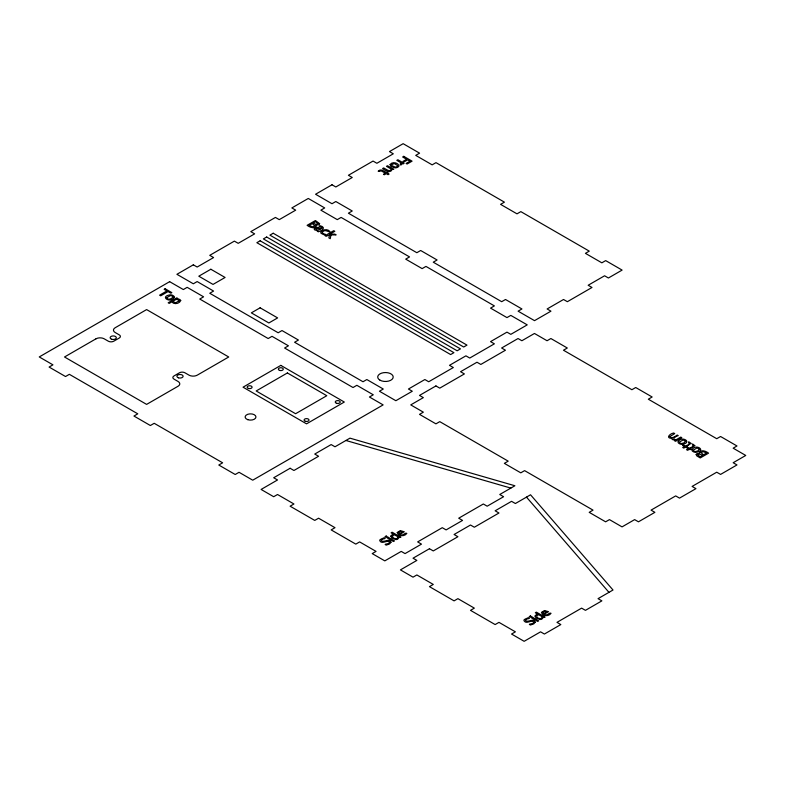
<?xml version="1.0" encoding="UTF-8"?>
<svg xmlns="http://www.w3.org/2000/svg" width="785" height="785" viewBox="0 0 785 785"><rect width="100%" height="100%" fill="white"/><g stroke="black" fill="none" stroke-linecap="round" stroke-linejoin="round"><path stroke-width="1.18" d="M345.92 440.483L510.858 488.093M526.49 497.121L608.964 592.351M322.311 232.507C321.889 234.666 327.649 233.606 324.46 234.941L321.143 233.371A3.415 1.972 0 0 1 320.928 232.026C322.89 229.21 328.012 228.68 330.024 231.732C328.267 232.34 324.313 228.376 322.311 232.507M390.871 536.175L391.813 538.019L395.581 539.521A2.836 1.639 0 0 0 397.553 539.285L399.153 537.48L400.841 537.244L392.137 532.22L391.087 532.829L393.795 534.389A4.013 2.316 0 0 0 391.362 535.37L390.871 536.175M535.085 616.097L536.027 617.942L539.805 619.443A2.836 1.639 0 0 0 541.778 619.208L543.377 617.403L545.065 617.167L536.361 612.143L535.311 612.751L538.019 614.312A4.013 2.316 0 0 0 535.576 615.293L535.085 616.097M166.685 297.721C167.401 300.38 171.846 299.016 172.798 297.113A2.002 1.158 0 0 0 172.474 296.288L171.709 295.847A2.012 1.158 0 0 0 170.276 295.651L166.685 297.721M685.619 441.131L684.265 442.711L682.018 443.496A2.012 1.158 0 0 1 680.585 443.299L679.81 442.858A2.002 1.158 0 0 1 679.496 442.034L683.087 439.963L685.619 441.131M699.504 449.138L698.15 450.718L695.903 451.503A2.012 1.158 0 0 1 694.47 451.316L693.695 450.875A2.002 1.158 0 0 1 693.371 450.05L696.972 447.97L699.504 449.138M397.249 532.495C397.975 536.567 404.854 536.734 406.836 533.349C404.981 532.044 402.754 536.93 399.987 534.261L404.314 531.759L400.232 530.621L397.249 532.495M541.473 612.408C542.199 616.49 549.078 616.647 551.05 613.271C549.196 611.966 546.978 616.853 544.211 614.184L548.538 611.682L544.456 610.544L541.473 612.408M390.076 164.595L391.018 166.43L394.914 167.853A3.483 2.012 0 0 0 397.141 167.499L398.348 166.812A3.523 2.031 0 0 0 398.957 165.517C397.573 162.407 391.96 161.514 390.076 164.595M180.727 300.518C179.637 303.736 173.838 304.884 171.846 301.882L169.226 303.393L168.176 302.794L176.723 297.849L177.773 298.457L177.125 298.84L179.863 299.468L180.727 300.518M401.243 162.907C398.692 164.722 401.41 166.322 402.126 163.417L403.058 163.947L404.108 163.349L397.858 159.738L396.808 160.346L401.243 162.907M330.966 234.911L330.24 238.689L328.866 237.894L329.543 234.803L326.118 236.305L325.068 235.696L333.762 230.672L334.822 231.281L329.72 234.224L334.832 234.126L336.147 234.882L330.966 234.911M392.019 169.521C390.626 173.877 384.581 170.178 382.599 168.549L383.659 167.941L388.055 170.433L389.88 170.571A2.532 1.462 0 0 0 390.861 169.795L391.126 169.011L386.465 166.322L387.515 165.713L393.766 169.315L392.019 169.521M314.324 228.729L314.265 229.024A2.679 1.541 0 0 0 314.716 229.887L317.925 230.81L317.258 231.192L318.308 231.801C322.89 230.388 326.148 227.159 319.956 225.688C316.728 226.816 323.214 226.61 321.87 228.494C319.927 228.877 317.366 226.198 315.138 227.876A3.022 1.747 0 0 0 314.324 228.729M319.603 223.637C319.642 225.786 315.227 224.274 316.188 225.56L316.227 226.109C314.029 229.24 309.486 227.11 307.102 225.324L315.433 220.526L319.603 223.637M696.167 454.476L696.766 455.869L700.249 457.949L708.58 453.141C706.196 451.355 701.643 449.226 699.445 452.356L699.484 452.906C700.475 454.181 696.501 452.729 696.167 454.476M391.009 542.219L389.586 543.917L386.21 545.124C382.305 543.456 390.302 544.751 389.468 541.925C386.662 539.658 382.04 544.81 379.783 540.826A3.748 2.169 0 0 1 380.146 539.599L384.1 537.735C387.574 539.226 381.441 538.216 381.235 540.296L381.294 540.747C384.051 542.985 389.38 537.627 391.009 542.219M535.233 622.142L533.81 623.839L530.424 625.037C526.529 623.378 534.516 624.674 533.692 621.848C530.886 619.581 526.264 624.732 523.997 620.749A3.748 2.169 0 0 1 524.36 619.522L528.325 617.658C531.788 619.149 525.665 618.129 525.45 620.219L525.508 620.67C528.276 622.907 533.594 617.54 535.233 622.142M690.947 443.388L686.414 446.557L687.13 446.959L686.257 447.47L685.55 447.058L683.755 448.098L682.695 447.489L684.491 446.449L682.558 445.33L683.431 444.83L685.364 445.949C692.468 443.721 687.287 443.25 688.749 441.759L690.947 443.388M694.774 445.595L690.25 448.765L690.957 449.177L690.084 449.677L689.377 449.265L687.582 450.305L686.532 449.697L688.327 448.657L686.394 447.548L687.267 447.038L689.201 448.156C696.305 445.939 691.124 445.468 692.586 443.967L694.774 445.595M398.27 536.969L396.945 538.5A1.629 0.942 0 0 1 395.63 538.628C392.765 538.745 390.734 535.017 394.669 534.899L398.27 536.969M542.494 616.892L541.159 618.423A1.629 0.942 0 0 1 539.844 618.551C536.979 618.668 534.948 614.94 538.883 614.812L542.494 616.892M314.824 225.668L312.793 226.845L309.153 225.423L312.234 223.646L314.824 225.668M700.927 452.513L703.448 454.819L706.52 453.043L703.389 451.64L700.927 452.513M174.191 297.191C171.032 304.07 158.884 296.593 170.139 294.856A3.523 2.031 0 0 1 172.386 295.209L173.583 295.896A3.483 2.012 0 0 1 174.191 297.191M678.24 441.494L678.093 441.955A3.483 2.012 0 0 0 678.711 443.25L679.908 443.937A3.523 2.031 0 0 0 682.145 444.29C692.9 442.74 682.243 435.341 678.24 441.494M692.115 449.501L691.977 449.972A3.483 2.012 0 0 0 692.586 451.257L693.793 451.954A3.523 2.031 0 0 0 696.03 452.307C706.775 450.757 696.118 443.348 692.115 449.501M669.909 436.568C671.175 439.443 675.836 436.117 677.21 435.027L678.26 435.636C675.649 436.058 670.743 439.992 676.091 439.777L680.762 437.078L681.812 437.687L675.561 441.298L674.511 440.689L675.208 440.287L672.166 439.463L672.078 438.236C665.484 438.638 669.33 433.781 673.667 432.986L674.717 433.595L669.909 436.568M398.623 532.259L399.182 533.79L402.489 531.887L400.458 531.366L398.623 532.259M542.837 612.182L543.397 613.713L546.703 611.809L544.682 611.289L542.837 612.182M315.904 228.778L317.513 230.172L320.525 229.308L317.856 228.239L315.904 228.778M317.984 223.519L315.962 224.422L313.156 223.117L315.59 221.704L317.984 223.519M697.757 454.76L700.083 456.762L702.526 455.359L699.72 454.054L697.757 454.76M391.538 164.408L391.862 165.596L395.041 167.048A2.002 1.158 0 0 0 396.474 166.862L397.239 166.42A2.012 1.158 0 0 0 397.573 165.596L394.521 163.604L391.538 164.408M379.361 171.434L378.135 171.199L379.999 170.051L381.942 170.08L386.436 172.543L387.142 172.131L388.016 172.631L387.309 173.043L389.105 174.084L388.055 174.692L386.259 173.652L384.316 174.77L383.453 174.26L385.386 173.151L381.059 170.816L379.361 171.434M179.127 300.871L175.605 302.774L172.7 301.391L176.242 299.35L178.921 300.125A1.58 0.913 0 0 1 179.117 300.871M193.326 264.82L176.91 274.308L193.326 283.787L197.163 281.57L213.579 291.058L209.752 293.266L278.175 332.771L282.001 330.554L298.428 340.042L294.591 342.25L363.013 381.755L366.84 379.538L383.266 389.026L379.44 391.234L395.856 400.713L412.282 391.234L408.445 389.026L424.871 379.538L428.698 381.755L453.328 367.537L449.501 365.319L465.917 355.84L469.754 358.048L494.383 343.83L490.556 341.622L506.973 332.134L510.809 334.351L527.226 324.872L510.809 315.393L506.973 317.601L490.556 308.122L494.383 305.905L425.961 266.409L422.134 268.617L405.708 259.138L409.544 256.921L341.122 217.425L337.285 219.633L320.869 210.154L324.696 207.937L308.279 198.458L291.853 207.937L295.69 210.154L279.264 219.633L275.437 217.425L250.798 231.644L254.634 233.851L238.208 243.33L234.381 241.123L209.752 255.341L213.579 257.558L197.163 267.037L193.326 264.82M331.996 184.769L315.57 194.248L331.996 203.727L335.823 201.519L352.249 210.998L348.412 213.206L416.835 252.711L420.672 250.503L437.088 259.982L433.261 262.19L501.684 301.695L505.511 299.487L521.937 308.966L518.1 311.174L534.526 320.653L550.942 311.174L547.116 308.966L563.532 299.487L567.369 301.695L591.998 287.477L588.161 285.259L604.587 275.78L608.414 277.998L622.103 270.089L605.677 260.61L601.85 262.828L585.424 253.349L589.26 251.131L520.838 211.626L517.001 213.844L500.585 204.365L504.412 202.147L435.989 162.642L432.162 164.86L415.736 155.381L419.573 153.163L403.147 143.684L389.468 151.583L393.295 153.801L376.878 163.28L373.042 161.062L348.412 175.29L352.249 177.498L335.823 186.977L331.996 184.769M169.638 281.668L39.25 356.939L52.938 364.839L49.102 367.056L65.528 376.535L69.355 374.317L137.777 413.823L133.95 416.04L150.367 425.519L154.203 423.301L222.626 462.807L218.789 465.024L235.215 474.503L239.042 472.285L252.731 480.194L383.129 404.903L369.441 397.004L373.277 394.796L356.851 385.307L353.024 387.525L284.602 348.02L288.429 345.812L272.012 336.323L268.176 338.541L199.753 299.036L203.59 296.828L187.164 287.339L183.337 289.557L169.638 281.668M165.135 288.752L164.143 289.322L166.94 290.941L159.6 295.18L160.709 295.817L168.049 291.578L170.845 293.197L171.837 292.628L165.135 288.752M403.745 156.343L402.646 156.98L406.65 159.296L402.94 161.435L403.922 162.004L407.641 159.865L409.986 161.219L406.11 163.457L407.091 164.026L412.076 161.151L403.745 156.343M210.841 269.245L198.801 276.202L213.029 284.415L225.079 277.468L210.841 269.245M260.149 240.789L256.862 242.683L450.629 354.555L453.916 352.661L260.149 240.789M266.674 237.011L263.387 238.915L457.164 350.787L460.442 348.883L266.674 237.011M273.209 233.243L269.922 235.137L463.7 347.009L466.977 345.115L273.209 233.243M95.986 338.816L64.517 356.989L146.618 404.393L178.097 386.22A5.809 3.356 0 0 0 178.097 381.481L173.995 379.116A3.866 2.237 0 0 1 173.995 375.946L179.461 372.787A3.866 2.237 0 0 1 184.936 372.787L189.048 375.161A5.809 3.356 0 0 0 197.251 375.161L228.729 356.989L146.618 309.584L115.15 327.757A5.809 3.356 0 0 0 115.15 332.497L119.251 334.871A3.866 2.237 0 0 1 119.251 338.031L113.776 341.19A3.866 2.237 0 0 1 108.31 341.19L104.199 338.816A5.809 3.356 0 0 0 95.986 338.816M260.11 307.808L251.347 312.862L268.863 322.969L277.625 317.915L260.11 307.808M280.814 365.378L243.046 387.182L306.542 423.841L344.311 402.038L280.814 365.378M287.379 372.963L256.185 390.969L295.592 413.724L326.796 395.709L287.379 372.963M290.116 468.272L273.69 477.761L277.527 479.969L261.101 489.447L273.69 496.719L277.527 494.501L293.943 503.99L290.116 506.197L314.746 520.416L318.573 518.208L334.999 527.687L331.162 529.904L355.801 544.123L359.628 541.905L376.054 551.394L372.218 553.602L384.807 560.873L401.233 551.394L405.06 553.602L421.486 544.123L417.649 541.905L442.279 527.687L446.115 529.904L462.532 520.416L458.705 518.208L483.334 503.99L487.171 506.197L503.587 496.719L499.76 494.501L514.901 485.758L349.963 438.148L334.999 446.783L331.162 444.575L314.746 454.054L318.573 456.262L293.943 470.49L290.116 468.272M435.93 385.935L419.514 395.414L423.341 397.622L410.751 404.893L423.341 412.164L419.514 414.372L435.93 423.851L439.767 421.643L508.189 461.148L504.353 463.356L520.779 472.835L524.606 470.627L593.028 510.132L589.201 512.34L605.618 521.819L609.454 519.611L622.044 526.882L634.633 519.611L638.46 521.819L654.886 512.34L651.05 510.132L675.689 495.904L679.516 498.122L695.942 488.643L692.105 486.425L716.734 472.207L720.571 474.415L736.987 464.936L733.161 462.728L745.75 455.457L733.161 448.186L736.987 445.978L720.571 436.499L716.734 438.707L648.322 399.202L652.149 396.994L635.722 387.515L631.896 389.723L563.473 350.218L567.31 348.01L550.884 338.531L547.057 340.739L534.467 333.468L521.878 340.739L518.041 338.531L501.625 348.01L505.452 350.218L480.822 364.446L476.986 362.228L460.569 371.707L464.396 373.925L439.767 388.143L435.93 385.935M386.181 536.027L384.984 536.724L386.073 537.352L387.27 536.665L386.181 536.027M388.241 537.303L387.191 537.911L393.442 541.522L394.492 540.914L388.241 537.303M429.454 548.725L413.028 558.204L416.864 560.411L400.438 569.89L413.028 577.161L416.864 574.954L433.281 584.433L429.454 586.64L454.083 600.868L457.91 598.651L474.336 608.13L470.5 610.347L495.139 624.566L498.966 622.358L515.392 631.837L511.555 634.044L524.144 641.316L540.571 631.837L544.397 634.044L560.824 624.566L556.987 622.358L581.616 608.13L585.453 610.347L601.869 600.868L598.042 598.651L613.006 590.016L530.532 494.786L515.392 503.528L511.555 501.321L495.139 510.799L498.966 513.007L474.336 527.235L470.5 525.018L454.083 534.497L457.91 536.714L433.281 550.933L429.454 548.725M530.395 615.95L529.198 616.647L530.287 617.275L531.484 616.578L530.395 615.95M532.465 617.226L531.406 617.834L537.656 621.445L538.706 620.837L532.465 617.226M247.825 419.69A5.416 3.13 0 0 0 255.959 416.982A5.416 3.13 0 0 0 247.825 414.274A5.416 3.13 0 0 0 247.825 419.69M178.46 377.811A3.101 1.786 0 0 0 183.111 376.27A3.101 1.786 0 0 0 178.46 374.72A3.101 1.786 0 0 0 178.46 377.811M111.686 339.257A3.101 1.786 0 0 0 116.327 337.717A3.101 1.786 0 0 0 111.686 336.166A3.101 1.786 0 0 0 111.686 339.257M379.979 380.175A7.742 4.465 0 0 0 392.932 378.174A7.742 4.465 0 0 0 383.453 372.698A7.742 4.465 0 0 0 379.979 380.175M279.578 370.402A2.473 1.433 0 0 0 283.287 369.166A2.473 1.433 0 0 0 279.578 367.929A2.473 1.433 0 0 0 279.578 370.402M248.374 388.418A2.473 1.433 0 0 0 252.093 387.182A2.473 1.433 0 0 0 248.374 385.945A2.473 1.433 0 0 0 248.374 388.418M305.306 421.28A2.473 1.433 0 0 0 309.015 420.044A2.473 1.433 0 0 0 305.306 418.807A2.473 1.433 0 0 0 305.306 421.28M336.5 403.274A2.473 1.433 0 0 0 340.219 402.038A2.473 1.433 0 0 0 336.5 400.792A2.473 1.433 0 0 0 336.5 403.274"/></g></svg>
